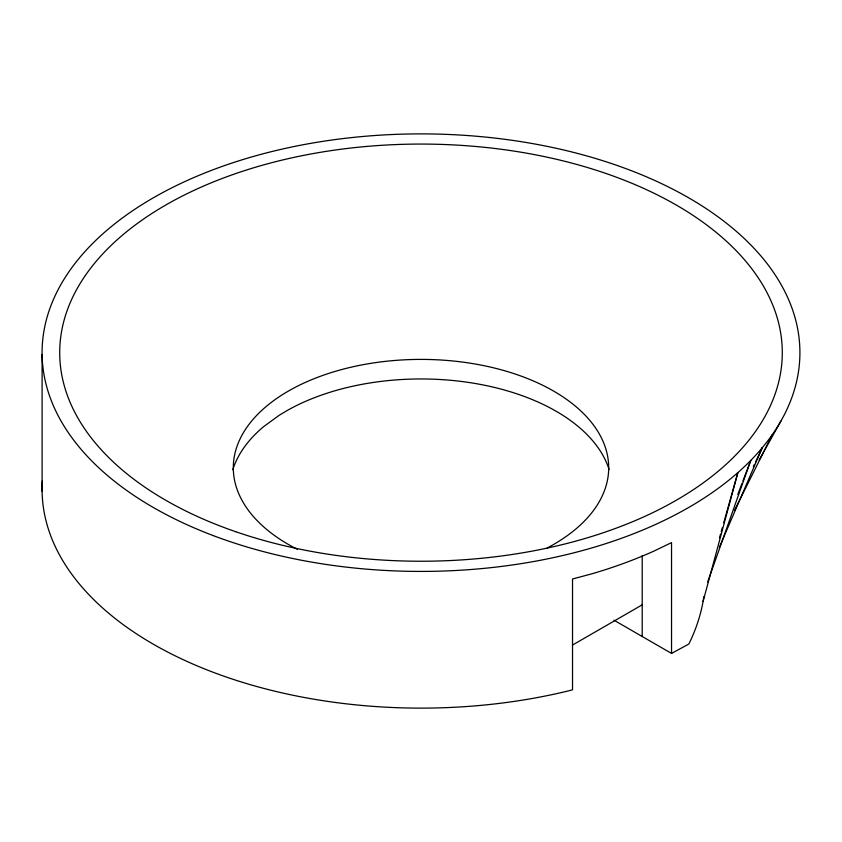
<?xml version="1.0" encoding="UTF-8"?>
<svg xmlns="http://www.w3.org/2000/svg" width="842" height="842" viewBox="0 0 842 842"><rect width="100%" height="100%" fill="white"/><g stroke="black" fill="none" stroke-linecap="round" stroke-linejoin="round"><path stroke-width="1.26" d="M703.091 601.409L737.866 472.604L723.72 522.808M719.478 537.87L720.542 534.112M721.247 531.597L722.31 527.829M707.669 581.99L750.78 460.385L742.897 481.087M737.803 494.486L741.97 483.518M719.321 547.332L762.284 447.702L755.569 461.953M753.337 466.71L754.453 464.331M734.413 510.505L772.314 434.609M759.179 459.953L780.85 421.168M572.444 645.098L642.204 604.83M614.05 620.238L671.537 653.424L688.872 644.004A433.63 250.358 0 0 0 703.87 596.61M671.537 653.424L671.537 542.616L654.266 550.942A378.911 218.762 0 0 1 591.537 573.907L572.528 578.991L572.528 689.798L569.034 690.735A378.911 218.762 0 0 1 42.374 480.835M642.204 555.531L642.204 636.489M42.1 354.545L42.1 491.254M297.437 549.331A187.692 108.365 0 0 1 284.533 393.361A187.692 108.365 0 0 1 554.983 391.877A187.692 108.365 0 0 1 547.237 547.963M232.824 469.731A191.218 110.397 0 0 1 263.62 426.641L279.144 415.327L287.838 410.128A191.218 110.397 0 0 1 479.245 384.205A191.218 110.397 0 0 1 609.082 469.447M213.226 535.596A378.911 218.762 0 0 0 799.3 365.06A378.911 218.762 0 0 0 250.463 157.296A378.911 218.762 0 0 0 213.226 535.596M235.676 531.702A361.292 208.584 0 0 0 782.25 355.777A361.292 208.584 0 0 0 245.075 170.463A361.292 208.584 0 0 0 235.676 531.702"/></g></svg>
